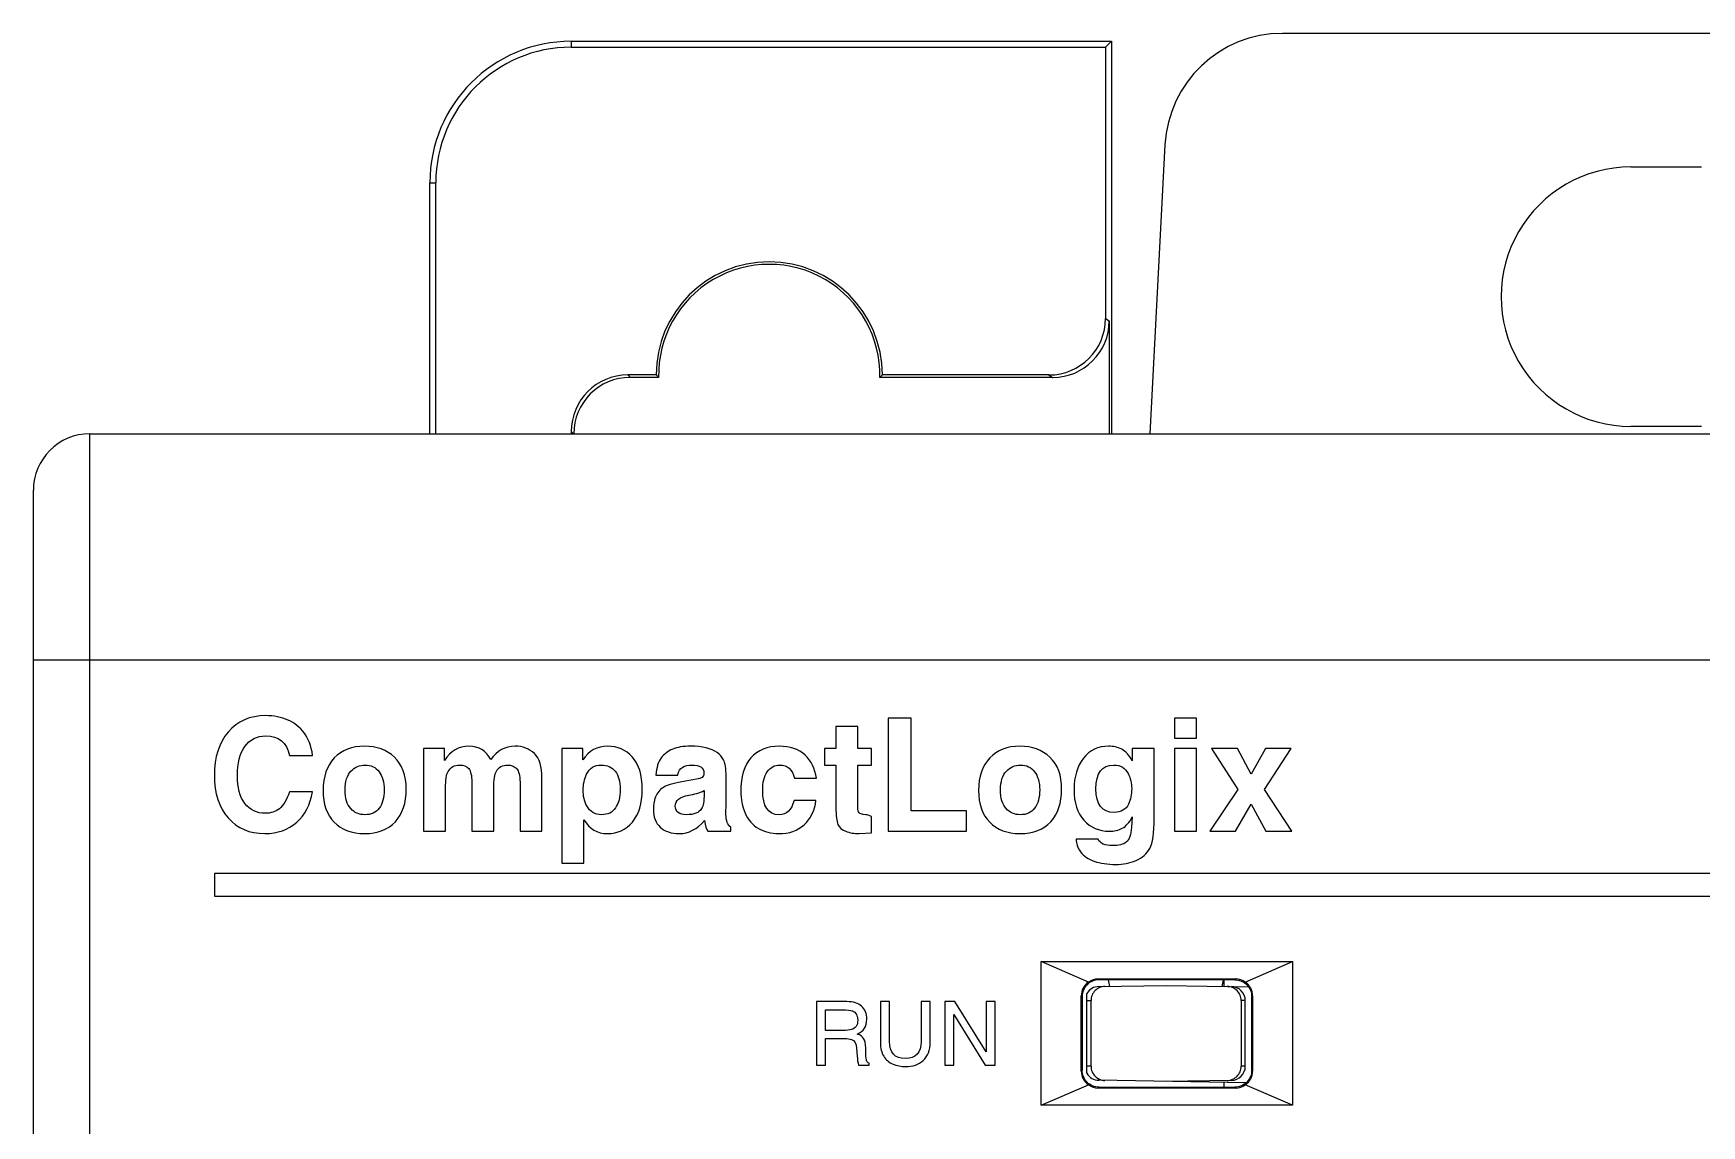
# Model space of a CAD drawing. Header units: inches. Extents: x -38 to 199, y -310 to 64.
# Drawn here: x 20.129 to 21.29, y 57.26 to 58.021 of the extents above; entities that cross this region are included whole.
import ezdxf

# ---------------------------------------------------------------- set-up
doc = ezdxf.new("R2010")
doc.units = ezdxf.units.IN
doc.header["$MEASUREMENT"] = 0
doc.layers.add('PLC', color=7, linetype='Continuous')

msp = doc.modelspace()

# ---------------------------------------------------------------- linework, layer by layer
at = {"layer": 'PLC', "linetype": 'Continuous'}
for p, q in [((20.50317, 58.01498), (20.50317, 58.01085)), ((20.50317, 58.01498), (20.87916, 58.01498)), ((20.87503, 58.01085), (20.87916, 58.01498)), ((20.87916, 58.01498), (20.87916, 57.74175)), ((21.53251, 58.02051), (20.99824, 58.02051)), ((20.50317, 58.01085), (20.87503, 58.01085)), ((20.87503, 58.01085), (20.87503, 57.82205)), ((20.91643, 57.94289), (20.90588, 57.74175)), ((21.24077, 57.92754), (21.28998, 57.92754)), ((20.40475, 57.74175), (20.40475, 57.91655)), ((20.40475, 57.91655), (20.40887, 57.91655)), ((20.40887, 57.74175), (20.40887, 57.91655)), ((20.87503, 57.82205), (20.87761, 57.82033)), ((20.87761, 57.82033), (20.87761, 57.74175)), ((20.54254, 57.78269), (20.54425, 57.78098)), ((20.56223, 57.78269), (20.54254, 57.78269)), ((20.83567, 57.78269), (20.71971, 57.78269)), ((20.83567, 57.78269), (20.83824, 57.78098)), ((20.56396, 57.78098), (20.54425, 57.78098)), ((20.83824, 57.78098), (20.71797, 57.78098)), ((20.16813, 56.65117), (20.16813, 57.74175)), ((20.16813, 57.74175), (22.13889, 57.74175)), ((20.50317, 57.74333), (20.50317, 57.74175)), ((20.50317, 57.74333), (20.50475, 57.74175)), ((21.28998, 57.74691), (21.24077, 57.74691)), ((20.12876, 53.13545), (20.12876, 57.70238)), ((20.12876, 57.58427), (22.03459, 57.58427)), ((20.72371, 57.54382), (20.72371, 57.46508)), ((20.73975, 57.54382), (20.72371, 57.54382)), ((20.73975, 57.47919), (20.73975, 57.54382)), ((20.92305, 57.54382), (20.92305, 57.52981)), ((20.93834, 57.54382), (20.92305, 57.54382)), ((20.93834, 57.52981), (20.93834, 57.54382)), ((20.68742, 57.53799), (20.68742, 57.52254)), ((20.7027, 57.53799), (20.68742, 57.53799)), ((20.7027, 57.52254), (20.7027, 57.53799)), ((20.92305, 57.52981), (20.93834, 57.52981)), ((20.30713, 57.51779), (20.32317, 57.51779)), ((20.40041, 57.52254), (20.40041, 57.46508)), ((20.41501, 57.52254), (20.40041, 57.52254)), ((20.41501, 57.51431), (20.41501, 57.52254)), ((20.49669, 57.52254), (20.49669, 57.44273)), ((20.51128, 57.52254), (20.49669, 57.52254)), ((20.51128, 57.51469), (20.51128, 57.52254)), ((20.67945, 57.52254), (20.67945, 57.5111)), ((20.68742, 57.52254), (20.67945, 57.52254)), ((20.71222, 57.52254), (20.7027, 57.52254)), ((20.71222, 57.5111), (20.71222, 57.52254)), ((20.8937, 57.52254), (20.8937, 57.5141)), ((20.90899, 57.52254), (20.8937, 57.52254)), ((20.90899, 57.47395), (20.90899, 57.52254)), ((20.92305, 57.52254), (20.92305, 57.46508)), ((20.93834, 57.52254), (20.92305, 57.52254)), ((20.93834, 57.46508), (20.93834, 57.52254)), ((20.94881, 57.52254), (20.9672, 57.49416)), ((20.96699, 57.52254), (20.94881, 57.52254)), ((20.97645, 57.5048), (20.96699, 57.52254)), ((20.98639, 57.52254), (20.97645, 57.5048)), ((20.98565, 57.49416), (21.0043, 57.52254)), ((21.0043, 57.52254), (20.98639, 57.52254)), ((20.56212, 57.50415), (20.5774, 57.50415)), ((20.67945, 57.5111), (20.68742, 57.5111)), ((20.68742, 57.5111), (20.68742, 57.48176)), ((20.7027, 57.48186), (20.7027, 57.5111)), ((20.7027, 57.5111), (20.71222, 57.5111)), ((20.32301, 57.49245), (20.30697, 57.49245)), ((20.4157, 57.46508), (20.4157, 57.49501)), ((20.43393, 57.49929), (20.43393, 57.46508)), ((20.44922, 57.46508), (20.44922, 57.49491)), ((20.46739, 57.50111), (20.4675, 57.49908)), ((20.4675, 57.49908), (20.4675, 57.46508)), ((20.48279, 57.46508), (20.48279, 57.50207)), ((20.59023, 57.50121), (20.58275, 57.49999)), ((20.59563, 57.4933), (20.59563, 57.49095)), ((20.61092, 57.4847), (20.61092, 57.50282)), ((20.65855, 57.50191), (20.67384, 57.50191)), ((20.9672, 57.49416), (20.94769, 57.46508)), ((21.00478, 57.46508), (20.98565, 57.49416)), ((20.61087, 57.47673), (20.61092, 57.4847)), ((20.67352, 57.48641), (20.65823, 57.48641)), ((20.9656, 57.46508), (20.97645, 57.48395)), ((20.97645, 57.48395), (20.98666, 57.46508)), ((20.51197, 57.44273), (20.51197, 57.4731)), ((20.71222, 57.4639), (20.71222, 57.4754)), ((20.77834, 57.47919), (20.73975, 57.47919)), ((20.77834, 57.46508), (20.77834, 57.47919)), ((20.8937, 57.47502), (20.89317, 57.46791)), ((20.40041, 57.46508), (20.4157, 57.46508)), ((20.43393, 57.46508), (20.44922, 57.46508)), ((20.4675, 57.46508), (20.48279, 57.46508)), ((20.59815, 57.46508), (20.61413, 57.46508)), ((20.61413, 57.46508), (20.61413, 57.4678)), ((20.70351, 57.46342), (20.71222, 57.4639)), ((20.72371, 57.46508), (20.77834, 57.46508)), ((20.86986, 57.45952), (20.85457, 57.45952)), ((20.92305, 57.46508), (20.93834, 57.46508)), ((20.94769, 57.46508), (20.9656, 57.46508)), ((20.98666, 57.46508), (21.00478, 57.46508)), ((20.25475, 57.43555), (20.25475, 57.4198)), ((21.90829, 57.43555), (20.25475, 57.43555)), ((20.49669, 57.44273), (20.51197, 57.44273)), ((20.25475, 57.4198), (21.90829, 57.4198)), ((20.83037, 57.27427), (20.83037, 57.37427)), ((20.86319, 57.36007), (20.83037, 57.37427)), ((20.83037, 57.37427), (21.00518, 57.37427)), ((20.97236, 57.36007), (21.00518, 57.37427)), ((21.00518, 57.37427), (21.00518, 57.27427)), ((20.86995, 57.36225), (20.87053, 57.36167)), ((20.86995, 57.36225), (20.96561, 57.36225)), ((20.8704, 57.35694), (20.91719, 57.35775)), ((20.96514, 57.36167), (20.87042, 57.36167)), ((20.87804, 57.35707), (20.8772, 57.36167)), ((20.91719, 57.35775), (20.97435, 57.35676)), ((20.95634, 57.35707), (20.95718, 57.36167)), ((20.95775, 57.35704), (20.95775, 57.36167)), ((20.96561, 57.36225), (20.96502, 57.36167)), ((20.67385, 57.3464), (20.67385, 57.3021)), ((20.69505, 57.3464), (20.67385, 57.3464)), ((20.71838, 57.3464), (20.71838, 57.31816)), ((20.72467, 57.3464), (20.71838, 57.3464)), ((20.72467, 57.31873), (20.72467, 57.3464)), ((20.74668, 57.3464), (20.74668, 57.31873)), ((20.75296, 57.3464), (20.74668, 57.3464)), ((20.75296, 57.31816), (20.75296, 57.3464)), ((20.76315, 57.3464), (20.76315, 57.3021)), ((20.7701, 57.3464), (20.76315, 57.3464)), ((20.79196, 57.31152), (20.7701, 57.3464)), ((20.79196, 57.3464), (20.79196, 57.31152)), ((20.79824, 57.3464), (20.79196, 57.3464)), ((20.79824, 57.3021), (20.79824, 57.3464)), ((20.85814, 57.29809), (20.85814, 57.35045)), ((20.85814, 57.35045), (20.85872, 57.34986)), ((20.85872, 57.34997), (20.85872, 57.29856)), ((20.86207, 57.29652), (20.86207, 57.35205)), ((20.86207, 57.34712), (20.86496, 57.34717)), ((20.97234, 57.34712), (20.96942, 57.34717)), ((20.97234, 57.30146), (20.97234, 57.34712)), ((20.97742, 57.35045), (20.97683, 57.34986)), ((20.97683, 57.29856), (20.97683, 57.34997)), ((20.97742, 57.35045), (20.97742, 57.29809)), ((20.68013, 57.32634), (20.68013, 57.34074)), ((20.68013, 57.34074), (20.69138, 57.34074)), ((20.76944, 57.3021), (20.76944, 57.33738)), ((20.76944, 57.33738), (20.7913, 57.3021)), ((20.69222, 57.32634), (20.68013, 57.32634)), ((20.68013, 57.3021), (20.68013, 57.32069)), ((20.68013, 57.32069), (20.69382, 57.32069)), ((20.70181, 57.31383), (20.70217, 57.30836)), ((20.70825, 57.30983), (20.7081, 57.3141)), ((20.67385, 57.3021), (20.68013, 57.3021)), ((20.70317, 57.3021), (20.71044, 57.3021)), ((20.71044, 57.3021), (20.71044, 57.30349)), ((20.76315, 57.3021), (20.76944, 57.3021)), ((20.7913, 57.3021), (20.79824, 57.3021)), ((20.85814, 57.29809), (20.85872, 57.29868)), ((20.86496, 57.30141), (20.86207, 57.30146)), ((20.97234, 57.30146), (20.96942, 57.30141)), ((20.97742, 57.29809), (20.97683, 57.29868)), ((20.83037, 57.27427), (20.86319, 57.28847)), ((20.86995, 57.28628), (20.87053, 57.28687)), ((20.96561, 57.28628), (20.86995, 57.28628)), ((20.97268, 57.28986), (20.8704, 57.29164)), ((20.87042, 57.28687), (20.96514, 57.28687)), ((20.96266, 57.29162), (20.91719, 57.29082)), ((20.95775, 57.28687), (20.95775, 57.29012)), ((20.96561, 57.28628), (20.96502, 57.28687)), ((21.00518, 57.27427), (20.97236, 57.28847)), ((21.00518, 57.27427), (20.83037, 57.27427))]:
    msp.add_line(p, q, dxfattribs=at)
for centre, radius, start, end in [((20.50317, 57.91655), 0.09843, 90, 180), ((20.50317, 57.91655), 0.0943, 90, 180), ((20.64097, 57.78269), 0.07874, 0, 180), ((20.64097, 57.78269), 0.07702, 358.72188, 181.27812), ((20.71713, 57.93758), 0.21905, 224.99824, 225.63729), ((20.56481, 57.93758), 0.21905, 314.36271, 315.00176), ((20.16813, 57.70238), 0.03937, 90, 180), ((12.6248, 57.32431), 8.24019, 359.999836, 0.158929), ((29.20958, 57.32431), 8.24019, 179.841071, 180.000164), ((12.6248, 57.32426), 8.24019, 359.841071, 0.000164), ((29.20959, 57.32426), 8.24019, 179.999836, 180.158929)]:
    msp.add_arc(centre, radius, start, end, dxfattribs=at)
for centre, major_axis, ratio, start_param, end_param in [((20.99824, 57.93859), (0, 0.08192), 1, 0, 1.5183604), ((21.24077, 57.83723), (0, 0.09032), 1, 0, 3.1415927), ((20.83565, 57.82207), (-0.03278, 0.02185), 0.9995052, 2.1589688, 3.7293083), ((20.83823, 57.82035), (0.03278, -0.02185), 0.9995052, -0.9826239, 0.5877156), ((20.54255, 57.74332), (0.02785, -0.02785), 0.9996955, 2.3563468, 3.9268385), ((20.54427, 57.7416), (0.02785, -0.02785), 0.9996955, 2.3563468, 3.9268385), ((20.87004, 57.35035), (0.01096, -0.00469), 0.9893025, 2.5846446, 3.5423275), ((20.87057, 57.3471), (0.0069, 0.00702), 0.9999894, 0.7941195, 1.8194671), ((20.87016, 57.35024), (-0.00471, 0.0111), 0.9756194, -0.3926229, 0.2201859), ((20.96249, 57.34712), (0.00985, -0.00013), 0.9987814, 0.013077, 1.5664307), ((20.9654, 57.35024), (0.00471, 0.0111), 0.9756194, -0.2201859, 0.3926229), ((20.96552, 57.35035), (0.01096, 0.00469), 0.9893025, -0.4007348, 0.556948), ((20.87004, 57.29818), (0.01096, 0.00469), 0.9893025, 2.7408578, 3.6985407), ((20.87057, 57.30148), (0.0069, -0.00702), 0.9999894, -1.8194671, -0.7941195), ((20.96249, 57.30146), (0.00985, 0.00013), 0.9987814, -1.5664307, -0.013077), ((20.96552, 57.29818), (0.01096, -0.00469), 0.9893025, -0.556948, 0.4007348), ((20.87016, 57.2983), (0.00471, 0.0111), 0.9756194, -3.3617786, -2.7489697), ((20.9654, 57.2983), (-0.00471, 0.0111), 0.9756194, -3.5342156, -2.9214067)]:
    msp.add_ellipse(centre, major_axis=major_axis, ratio=ratio, start_param=start_param, end_param=end_param, dxfattribs=at)
for points in [[(20.29035, 57.54553), (20.27944, 57.54553), (20.27078, 57.54168), (20.26437, 57.53409)], [(20.30601, 57.54243), (20.30147, 57.54446), (20.29623, 57.54553), (20.29035, 57.54553)], [(20.31717, 57.53365), (20.3143, 57.53746), (20.31055, 57.5404), (20.30601, 57.54243)], [(20.26437, 57.53409), (20.25795, 57.5265), (20.25475, 57.51645), (20.25475, 57.50394)], [(20.27597, 57.52404), (20.27944, 57.52896), (20.28436, 57.53142), (20.29067, 57.53142)], [(20.29067, 57.53142), (20.29949, 57.53142), (20.30499, 57.52687), (20.30713, 57.51779)], [(20.32317, 57.51779), (20.3221, 57.52452), (20.32007, 57.52981), (20.31717, 57.53365)], [(20.27078, 57.50389), (20.27078, 57.51239), (20.27249, 57.51912), (20.27597, 57.52404)], [(20.33823, 57.51609), (20.33301, 57.51062), (20.33044, 57.50309), (20.33044, 57.49346)], [(20.35931, 57.52425), (20.35043, 57.52425), (20.34343, 57.52153), (20.33823, 57.51609)], [(20.3801, 57.51656), (20.37465, 57.52169), (20.36775, 57.52425), (20.35931, 57.52425)], [(20.38828, 57.49427), (20.38828, 57.50399), (20.38555, 57.51142), (20.3801, 57.51656)], [(20.4319, 57.52425), (20.42484, 57.52425), (20.41923, 57.52094), (20.41501, 57.51431)], [(20.44719, 57.5149), (20.44398, 57.5211), (20.4389, 57.52425), (20.4319, 57.52425)], [(20.46402, 57.52425), (20.45718, 57.52425), (20.45157, 57.5211), (20.44719, 57.5149)], [(20.4775, 57.51912), (20.47397, 57.52254), (20.46948, 57.52425), (20.46402, 57.52425)], [(20.48279, 57.50207), (20.48279, 57.51003), (20.48102, 57.5157), (20.4775, 57.51912)], [(20.52849, 57.52425), (20.52117, 57.52425), (20.51545, 57.52105), (20.51128, 57.51469)], [(20.54565, 57.51682), (20.54105, 57.52174), (20.53533, 57.52425), (20.52849, 57.52425)], [(20.55255, 57.49416), (20.55255, 57.50432), (20.55025, 57.51191), (20.54565, 57.51682)], [(20.56575, 57.51608), (20.56367, 57.5134), (20.56244, 57.50939), (20.56212, 57.50415)], [(20.57377, 57.52218), (20.57051, 57.52078), (20.56784, 57.51875), (20.56575, 57.51608)], [(20.58622, 57.52425), (20.58115, 57.52425), (20.57698, 57.52356), (20.57377, 57.52218)], [(20.6047, 57.51979), (20.6006, 57.52276), (20.59446, 57.52425), (20.58622, 57.52425)], [(20.60921, 57.51469), (20.60809, 57.51672), (20.60659, 57.51843), (20.6047, 57.51979)], [(20.62825, 57.51617), (20.62348, 57.51078), (20.62113, 57.50298), (20.62113, 57.49277)], [(20.64791, 57.52425), (20.63957, 57.52425), (20.633, 57.52153), (20.62825, 57.51617)], [(20.66587, 57.51811), (20.66149, 57.52217), (20.6555, 57.52425), (20.64791, 57.52425)], [(20.67384, 57.50191), (20.67288, 57.50864), (20.67026, 57.51404), (20.66587, 57.51811)], [(20.79447, 57.51609), (20.78925, 57.51062), (20.78668, 57.50309), (20.78668, 57.49346)], [(20.81555, 57.52425), (20.80668, 57.52425), (20.79967, 57.52153), (20.79447, 57.51609)], [(20.83634, 57.51656), (20.83089, 57.52169), (20.824, 57.52425), (20.81555, 57.52425)], [(20.84452, 57.49427), (20.84452, 57.50399), (20.8418, 57.51142), (20.83634, 57.51656)], [(20.85965, 57.51586), (20.85527, 57.5103), (20.85313, 57.50303), (20.85313, 57.49411)], [(20.87713, 57.52425), (20.86986, 57.52425), (20.86403, 57.52142), (20.85965, 57.51586)], [(20.88631, 57.52209), (20.88354, 57.52351), (20.8805, 57.52425), (20.87713, 57.52425)], [(20.8937, 57.5141), (20.89156, 57.518), (20.8891, 57.52067), (20.88631, 57.52209)], [(20.25475, 57.50394), (20.25475, 57.49149), (20.2579, 57.4816), (20.2643, 57.47431)], [(20.27601, 57.48437), (20.27249, 57.48892), (20.27078, 57.49544), (20.27078, 57.50389)], [(20.34573, 57.49389), (20.34573, 57.49966), (20.34706, 57.50399), (20.34979, 57.50688)], [(20.34979, 57.50688), (20.35246, 57.50971), (20.35578, 57.51116), (20.35968, 57.51116)], [(20.35968, 57.51116), (20.3638, 57.51116), (20.36706, 57.50961), (20.36941, 57.50651)], [(20.36941, 57.50651), (20.37176, 57.50341), (20.37299, 57.49918), (20.37299, 57.49384)], [(20.4157, 57.49501), (20.4157, 57.50068), (20.41624, 57.50453), (20.4174, 57.50662)], [(20.4174, 57.50662), (20.41907, 57.50961), (20.42179, 57.51116), (20.42554, 57.51116)], [(20.42554, 57.51116), (20.42832, 57.51116), (20.4304, 57.5103), (20.43179, 57.50864)], [(20.43179, 57.50864), (20.43318, 57.50699), (20.43393, 57.50389), (20.43393, 57.49929)], [(20.44922, 57.49491), (20.44922, 57.50079), (20.44981, 57.5048), (20.45104, 57.50693)], [(20.45104, 57.50693), (20.45264, 57.50971), (20.45526, 57.51116), (20.45895, 57.51116)], [(20.45895, 57.51116), (20.46119, 57.51116), (20.46312, 57.51046), (20.46469, 57.5091)], [(20.46469, 57.5091), (20.46627, 57.50774), (20.46718, 57.50506), (20.46739, 57.50111)], [(20.51144, 57.49368), (20.51144, 57.49763), (20.51224, 57.50132), (20.51388, 57.50475)], [(20.51388, 57.50475), (20.51593, 57.50902), (20.5193, 57.51116), (20.52411, 57.51116)], [(20.52411, 57.51116), (20.52817, 57.51116), (20.53138, 57.50971), (20.53373, 57.50683)], [(20.53373, 57.50683), (20.53608, 57.50394), (20.53726, 57.49966), (20.53726, 57.49405)], [(20.5774, 57.50415), (20.57789, 57.50693), (20.57901, 57.50875), (20.58072, 57.50971)], [(20.58072, 57.50971), (20.58243, 57.51068), (20.58451, 57.51116), (20.58703, 57.51116)], [(20.58703, 57.51116), (20.59264, 57.51116), (20.59547, 57.50929), (20.59547, 57.50565)], [(20.59547, 57.50565), (20.59547, 57.50421), (20.59504, 57.50319), (20.5942, 57.50254)], [(20.61092, 57.50282), (20.61092, 57.5087), (20.61033, 57.51265), (20.60921, 57.51469)], [(20.63642, 57.49357), (20.63642, 57.49897), (20.63743, 57.50325), (20.63957, 57.5064)], [(20.63957, 57.5064), (20.64171, 57.50955), (20.64465, 57.51116), (20.64839, 57.51116)], [(20.64839, 57.51116), (20.65369, 57.51116), (20.65705, 57.50806), (20.65855, 57.50191)], [(20.80197, 57.49389), (20.80197, 57.49966), (20.80331, 57.50399), (20.80603, 57.50688)], [(20.80603, 57.50688), (20.80871, 57.50971), (20.81202, 57.51116), (20.81592, 57.51116)], [(20.81592, 57.51116), (20.82004, 57.51116), (20.8233, 57.50961), (20.82565, 57.50651)], [(20.82565, 57.50651), (20.828, 57.50341), (20.82923, 57.49918), (20.82923, 57.49384)], [(20.86842, 57.49459), (20.86842, 57.5056), (20.87253, 57.51116), (20.88077, 57.51116)], [(20.88077, 57.51116), (20.88547, 57.51116), (20.88878, 57.50918), (20.89078, 57.50521)], [(20.89078, 57.50521), (20.89242, 57.50196), (20.89327, 57.49843), (20.89327, 57.49469)], [(20.30697, 57.49245), (20.30515, 57.48678), (20.3028, 57.48288), (20.30002, 57.48074)], [(20.31204, 57.47129), (20.31788, 57.47652), (20.32151, 57.48357), (20.32301, 57.49245)], [(20.33044, 57.49346), (20.33044, 57.4839), (20.33301, 57.47652), (20.33818, 57.47127)], [(20.34963, 57.48079), (20.34701, 57.48368), (20.34573, 57.48801), (20.34573, 57.49389)], [(20.37299, 57.49384), (20.37299, 57.48844), (20.37181, 57.48422), (20.36946, 57.48112)], [(20.38074, 57.47171), (20.38577, 57.47727), (20.38828, 57.48475), (20.38828, 57.49427)], [(20.514, 57.48272), (20.5123, 57.48603), (20.51144, 57.48967), (20.51144, 57.49368)], [(20.53726, 57.49405), (20.53726, 57.48881), (20.53614, 57.48459), (20.53401, 57.48137)], [(20.54569, 57.47145), (20.55025, 57.47679), (20.55255, 57.48432), (20.55255, 57.49416)], [(20.56826, 57.49615), (20.56564, 57.49475), (20.56367, 57.49266), (20.56231, 57.48995)], [(20.58275, 57.49999), (20.57569, 57.49881), (20.57083, 57.49753), (20.56826, 57.49615)], [(20.58494, 57.49008), (20.58884, 57.49074), (20.59243, 57.49181), (20.59563, 57.4933)], [(20.5942, 57.50254), (20.59344, 57.50196), (20.59211, 57.50152), (20.59023, 57.50121)], [(20.62113, 57.49277), (20.62113, 57.48742), (20.62215, 57.48234), (20.62421, 57.47763)], [(20.64791, 57.47652), (20.64021, 57.47652), (20.63642, 57.48218), (20.63642, 57.49357)], [(20.78668, 57.49346), (20.78668, 57.4839), (20.78925, 57.47652), (20.79442, 57.47127)], [(20.80587, 57.48079), (20.80325, 57.48368), (20.80197, 57.48801), (20.80197, 57.49389)], [(20.82923, 57.49384), (20.82923, 57.48844), (20.82806, 57.48422), (20.82571, 57.48112)], [(20.83698, 57.47171), (20.84201, 57.47727), (20.84452, 57.48475), (20.84452, 57.49427)], [(20.85313, 57.49411), (20.85313, 57.48496), (20.85537, 57.47785), (20.85997, 57.47272)], [(20.88109, 57.47818), (20.87264, 57.47818), (20.86842, 57.48363), (20.86842, 57.49459)], [(20.89327, 57.49469), (20.89327, 57.49063), (20.89253, 57.48705), (20.89104, 57.48394)], [(20.29013, 57.47753), (20.28425, 57.47753), (20.27955, 57.47978), (20.27601, 57.48437)], [(20.30002, 57.48074), (20.29724, 57.4786), (20.29393, 57.47753), (20.29013, 57.47753)], [(20.35952, 57.47652), (20.35556, 57.47652), (20.35225, 57.47791), (20.34963, 57.48079)], [(20.36946, 57.48112), (20.36711, 57.47801), (20.3638, 57.47652), (20.35952, 57.47652)], [(20.52432, 57.47652), (20.51957, 57.47652), (20.51614, 57.47855), (20.514, 57.48272)], [(20.53401, 57.48137), (20.53186, 57.47812), (20.5286, 57.47652), (20.52432, 57.47652)], [(20.56231, 57.48995), (20.56094, 57.48721), (20.5603, 57.48406), (20.5603, 57.48047)], [(20.5603, 57.48047), (20.5603, 57.47497), (20.5619, 57.47074), (20.56516, 57.46781)], [(20.57559, 57.48251), (20.57559, 57.48646), (20.57869, 57.48903), (20.58494, 57.49008)], [(20.5835, 57.47652), (20.57821, 57.47652), (20.57559, 57.4785), (20.57559, 57.48251)], [(20.59393, 57.48084), (20.5921, 57.47796), (20.58863, 57.47652), (20.5835, 57.47652)], [(20.59563, 57.49095), (20.59563, 57.48598), (20.59504, 57.48261), (20.59393, 57.48084)], [(20.65823, 57.48641), (20.65652, 57.47978), (20.6531, 57.47652), (20.64791, 57.47652)], [(20.6653, 57.46961), (20.66978, 57.47374), (20.67256, 57.47935), (20.67352, 57.48641)], [(20.68742, 57.48176), (20.68742, 57.47588), (20.68784, 57.47192), (20.68878, 57.46977)], [(20.70351, 57.47791), (20.70297, 57.47855), (20.7027, 57.47983), (20.7027, 57.48186)], [(20.81576, 57.47652), (20.81181, 57.47652), (20.80849, 57.47791), (20.80587, 57.48079)], [(20.82571, 57.48112), (20.82335, 57.47801), (20.82004, 57.47652), (20.81576, 57.47652)], [(20.89104, 57.48394), (20.88921, 57.4801), (20.8859, 57.47818), (20.88109, 57.47818)], [(20.2643, 57.47431), (20.27068, 57.46706), (20.27923, 57.46342), (20.28992, 57.46342)], [(20.28992, 57.46342), (20.29879, 57.46342), (20.30617, 57.46604), (20.31204, 57.47129)], [(20.33818, 57.47127), (20.34332, 57.46604), (20.35038, 57.46342), (20.35925, 57.46342)], [(20.35925, 57.46342), (20.36855, 57.46342), (20.37572, 57.46615), (20.38074, 57.47171)], [(20.51197, 57.4731), (20.51572, 57.46663), (20.52122, 57.46342), (20.52844, 57.46342)], [(20.52844, 57.46342), (20.53539, 57.46342), (20.54111, 57.46609), (20.54569, 57.47145)], [(20.57831, 57.46342), (20.58483, 57.46342), (20.59071, 57.46642), (20.59601, 57.47251)], [(20.59601, 57.47251), (20.59643, 57.46893), (20.59718, 57.46647), (20.59815, 57.46508)], [(20.61413, 57.4678), (20.6122, 57.4693), (20.61084, 57.47224), (20.61087, 57.47673)], [(20.62421, 57.47763), (20.62626, 57.47294), (20.62936, 57.46936), (20.63343, 57.467)], [(20.64759, 57.46342), (20.65486, 57.46342), (20.6608, 57.46545), (20.6653, 57.46961)], [(20.68878, 57.46977), (20.68971, 57.46764), (20.69153, 57.46604), (20.69425, 57.465)], [(20.70816, 57.47651), (20.70559, 57.47679), (20.70404, 57.47727), (20.70351, 57.47791)], [(20.71222, 57.4754), (20.7104, 57.47604), (20.70907, 57.47641), (20.70816, 57.47651)], [(20.79442, 57.47127), (20.79957, 57.46604), (20.80662, 57.46342), (20.8155, 57.46342)], [(20.8155, 57.46342), (20.8248, 57.46342), (20.83196, 57.46615), (20.83698, 57.47171)], [(20.85997, 57.47272), (20.86457, 57.46759), (20.87045, 57.46508), (20.87761, 57.46508)], [(20.88675, 57.46716), (20.88932, 57.46855), (20.89162, 57.47117), (20.8937, 57.47502)], [(20.90589, 57.45305), (20.90792, 57.45679), (20.90899, 57.4638), (20.90899, 57.47395)], [(20.56516, 57.46781), (20.56837, 57.46492), (20.57275, 57.46342), (20.57831, 57.46342)], [(20.63343, 57.467), (20.63749, 57.46465), (20.64225, 57.46342), (20.64759, 57.46342)], [(20.69425, 57.465), (20.69698, 57.46396), (20.70009, 57.46342), (20.70351, 57.46342)], [(20.85457, 57.45952), (20.85452, 57.45647), (20.85559, 57.45364), (20.85773, 57.4507)], [(20.87986, 57.45503), (20.87467, 57.45503), (20.87136, 57.45653), (20.86986, 57.45952)], [(20.87761, 57.46508), (20.88114, 57.46508), (20.88419, 57.46577), (20.88675, 57.46716)], [(20.88952, 57.45745), (20.88745, 57.45583), (20.88424, 57.45503), (20.87986, 57.45503)], [(20.89317, 57.46791), (20.89279, 57.46257), (20.89156, 57.45904), (20.88952, 57.45745)], [(20.85773, 57.4507), (20.85986, 57.44776), (20.86302, 57.44557), (20.86719, 57.44412)], [(20.89627, 57.44471), (20.90065, 57.44653), (20.90386, 57.44931), (20.90589, 57.45305)], [(20.86719, 57.44412), (20.87136, 57.44268), (20.87638, 57.44193), (20.88226, 57.44193)], [(20.88226, 57.44193), (20.88723, 57.44193), (20.89188, 57.44289), (20.89627, 57.44471)], [(20.87042, 57.36167), (20.86744, 57.36167), (20.86127, 57.35912), (20.85872, 57.35295), (20.85872, 57.34997)], [(20.96502, 57.36167), (20.96804, 57.36167), (20.97432, 57.35916), (20.97683, 57.35287), (20.97683, 57.34986)], [(20.70527, 57.34318), (20.7029, 57.34531), (20.6995, 57.3464), (20.69505, 57.3464)], [(20.70885, 57.33428), (20.70885, 57.33807), (20.70765, 57.34104), (20.70527, 57.34318)], [(20.69138, 57.34074), (20.69517, 57.34074), (20.69766, 57.34047), (20.69886, 57.33998)], [(20.70257, 57.33344), (20.70257, 57.32995), (20.70112, 57.32781), (20.69824, 57.32697)], [(20.69886, 57.33998), (20.70007, 57.33948), (20.70097, 57.33864), (20.7016, 57.3375)], [(20.7016, 57.3375), (20.70223, 57.33635), (20.70257, 57.335), (20.70257, 57.33344)], [(20.70229, 57.32387), (20.70665, 57.32568), (20.70885, 57.32917), (20.70885, 57.33428)], [(20.69824, 57.32697), (20.69679, 57.32655), (20.69478, 57.32634), (20.69222, 57.32634)], [(20.69382, 57.32069), (20.69541, 57.32069), (20.69688, 57.32048), (20.69823, 57.32009)], [(20.69823, 57.32009), (20.70037, 57.31948), (20.70158, 57.31738), (20.70181, 57.31383)], [(20.7067, 57.32083), (20.7059, 57.32216), (20.70443, 57.32315), (20.70229, 57.32387)], [(20.7081, 57.3141), (20.70798, 57.31729), (20.7075, 57.31951), (20.7067, 57.32083)], [(20.71838, 57.31816), (20.71838, 57.31407), (20.71913, 57.31079), (20.72069, 57.30835)], [(20.7357, 57.30683), (20.72833, 57.30683), (20.72467, 57.31079), (20.72467, 57.31873)], [(20.74668, 57.31873), (20.74668, 57.31079), (20.74301, 57.30683), (20.7357, 57.30683)], [(20.74823, 57.30548), (20.75137, 57.30836), (20.75296, 57.31257), (20.75296, 57.31816)], [(20.70217, 57.30836), (20.70229, 57.30619), (20.70263, 57.30409), (20.70317, 57.3021)], [(20.70875, 57.30538), (20.70849, 57.3061), (20.70833, 57.30758), (20.70825, 57.30983)], [(20.72069, 57.30835), (20.72226, 57.30589), (20.7244, 57.30409), (20.72714, 57.30293)], [(20.71044, 57.30349), (20.70957, 57.30403), (20.709, 57.30466), (20.70875, 57.30538)], [(20.72714, 57.30293), (20.72987, 57.30177), (20.73272, 57.30117), (20.73567, 57.30117)], [(20.73567, 57.30117), (20.7409, 57.30117), (20.74508, 57.30259), (20.74823, 57.30548)], [(20.87053, 57.28687), (20.86752, 57.28687), (20.86123, 57.28938), (20.85872, 57.29566), (20.85872, 57.29868)], [(20.97683, 57.29868), (20.97683, 57.29566), (20.97432, 57.28938), (20.96804, 57.28687), (20.96502, 57.28687)]]:
    msp.add_open_spline(points, degree=3, dxfattribs=at)
for points, knots in [([(20.87466, 57.35701), (20.87339, 57.35699), (20.87084, 57.35645), (20.86762, 57.35426), (20.86545, 57.35101), (20.86495, 57.34844), (20.86496, 57.34717)], [0, 0, 0, 0, 0.2488714, 0.4988572, 0.7495249, 1, 1, 1, 1]), ([(20.96942, 57.34717), (20.96943, 57.34844), (20.96893, 57.35101), (20.96676, 57.35426), (20.96354, 57.35645), (20.96099, 57.35699), (20.95973, 57.35701)], [0, 0, 0, 0, 0.2504574, 0.5011135, 0.7511212, 1, 1, 1, 1]), ([(20.86496, 57.30141), (20.86495, 57.30014), (20.86545, 57.29756), (20.86762, 57.29431), (20.87084, 57.29213), (20.87339, 57.29159), (20.87466, 57.29157)], [0, 0, 0, 0, 0.2504592, 0.5011169, 0.751121, 1, 1, 1, 1]), ([(20.95973, 57.29157), (20.96099, 57.29159), (20.96354, 57.29213), (20.96676, 57.29431), (20.96893, 57.29756), (20.96943, 57.30014), (20.96942, 57.30141)], [0, 0, 0, 0, 0.2488714, 0.4988572, 0.7495249, 1, 1, 1, 1])]:
    msp.add_open_spline(points, degree=3, knots=knots, dxfattribs=at)

doc.saveas('drawing.dxf')
